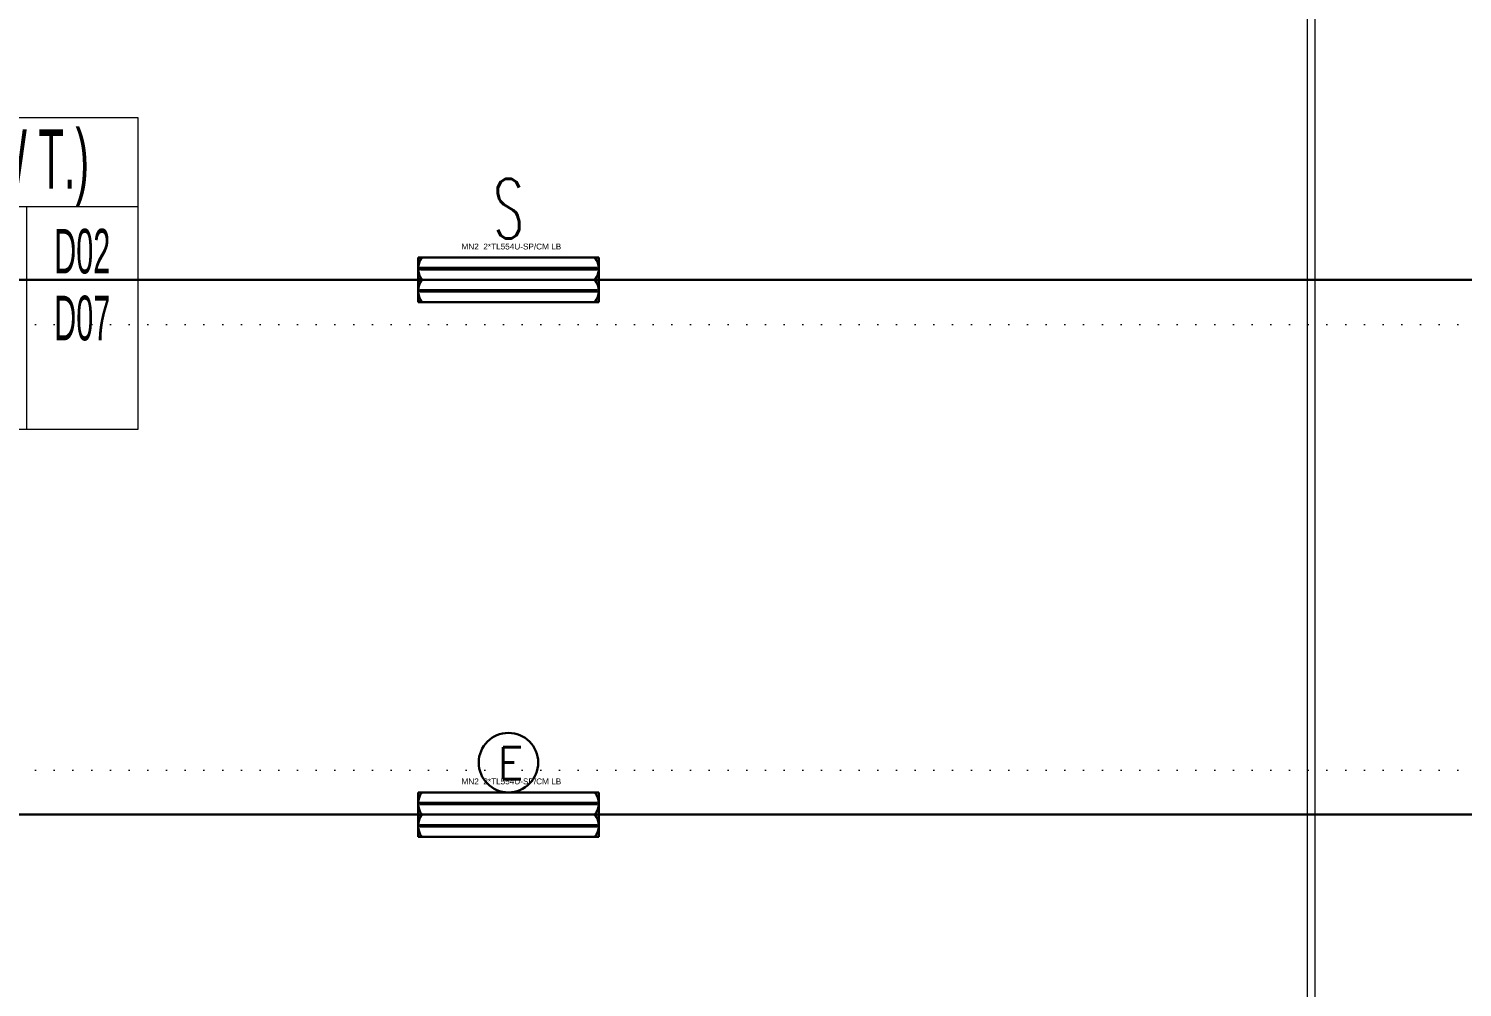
# Model space of a CAD drawing. Header units: metres. Extents: x -13316 to 152404, y -3899 to 30226.
# Drawn here: x 60814 to 61779, y 464 to 1109 of the extents above; entities that cross this region are included whole.
import ezdxf
from ezdxf.enums import TextEntityAlignment as Align

# ---------------------------------------------------------------- set-up
doc = ezdxf.new("R2010")
doc.units = ezdxf.units.M
doc.header["$LTSCALE"] = 100
doc.header["$MEASUREMENT"] = 0
doc.linetypes.add('DOT2', pattern=[0.125, 0, -0.125])
doc.layers.get('0').update_dxf_attribs({"color": 9, "lineweight": 9})
for name, color, linetype, lineweight in [('06D', 9, 'Continuous', 9), ('21_mahal200', 9, 'Continuous', 9), ('E-2x54 W SIVAÜSTÜ FLUORESAN YÜKSEK TAVAN ARMATÜRÜ', 7, 'Continuous', 30), ('E-ACİL AYDINLATMA KİTİ', 7, 'Continuous', 30), ('E-KABLO', 7, 'Continuous', 30), ('E-LINYE', 7, 'Continuous', 30)]:
    doc.layers.add(name, color=color, linetype=linetype, lineweight=lineweight)
doc.styles.add('Arial', font='arial.ttf', dxfattribs={"height": 2.5})
doc.styles.add('E-YAZI', font='txttw.shx')
doc.styles.add('MuuM_TEXT-STANDART', font='ARIALN.TTF')

# ---------------------------------------------------------------- blocks, each defined once
blk = doc.blocks.new('2x54 W SIVAÜSTÜ FLUORESAN YÜKSEK TAVAN ARMATÜRÜ')
at = {"layer": 'E-2x54 W SIVAÜSTÜ FLUORESAN YÜKSEK TAVAN ARMATÜRÜ', "color": 4}
for p, q in [((-60.8, 15), (-60.8, -15)), ((-60.8, 15), (60.8, 15)), ((60.8, 15), (60.8, 0)), ((-60, 0), (-15, 0)), ((15, 0), (60, 0)), ((60.8, 0), (60.8, -15)), ((-60.8, -15), (60.8, -15))]:
    blk.add_line(p, q, dxfattribs=at)
at = {"layer": 'E-2x54 W SIVAÜSTÜ FLUORESAN YÜKSEK TAVAN ARMATÜRÜ', "color": 7}
for p, q in [((-60.8, 0), (60.8, 0)), ((-59.27, 8.01), (59.32, 8.01)), ((-59.16, 7.01), (59.44, 7)), ((-59.27, -6.99), (59.32, -6.99)), ((-59.16, -7.99), (59.44, -8))]:
    blk.add_line(p, q, dxfattribs=at)
for centre in [(-59.23, 7.63), (-59.23, 7.33), (59.36, 7.63), (59.36, 7.33), (-59.23, -7.37), (-59.23, -7.67), (59.36, -7.37), (59.36, -7.67)]:
    blk.add_circle(centre, 0.11, dxfattribs=at)
for centre, radius, start, end in [((-48.66, 7.5), 12.14, 141.85995, 218.14005), ((48.66, 7.5), 12.14, 321.85995, 38.14005), ((-59.12, 7.51), 0.515, 106.86737, 266.76121), ((-59.32, 7.49), 0.519, 289.2244, 84.40418), ((59.47, 7.51), 0.515, 106.86737, 266.76121), ((59.27, 7.49), 0.519, 289.2244, 84.40418), ((-48.66, -7.5), 12.14, 141.85995, 218.14005), ((-59.12, -7.49), 0.515, 106.86737, 266.76121), ((-59.32, -7.51), 0.519, 289.2244, 84.40418), ((48.66, -7.5), 12.14, 321.85995, 38.14005), ((59.47, -7.49), 0.515, 106.86737, 266.76121), ((59.27, -7.51), 0.519, 289.2244, 84.40418)]:
    blk.add_arc(centre, radius, start, end, dxfattribs=at)
at = {"layer": 'E-2x54 W SIVAÜSTÜ FLUORESAN YÜKSEK TAVAN ARMATÜRÜ', "color": 7, "style": 'Arial'}
blk.add_text('MN2  2*TL554U-SP/CM LB', height=3.9508, dxfattribs=at).set_placement((-31.61, 20.4))
blk = doc.blocks.new('100_ACİL AYDINLATMA KİTİ')
at = {"layer": 'E-ACİL AYDINLATMA KİTİ', "color": 3}
blk.add_circle((0, 0), 1.251, dxfattribs=at)
at = {"layer": 'E-ACİL AYDINLATMA KİTİ', "color": 3, "style": 'E-YAZI'}
blk.add_text('E', height=1.34, dxfattribs=at).set_placement((-0.448, -0.694))
blk = doc.blocks.new('p-dilatasyon yeri')
at = {"layer": '06D'}
for points in [[(5355, 80), (5355, 6454.48)], [(5360, 80), (5360, 6452.72)]]:
    blk.add_lwpolyline(points, dxfattribs=at)
blk = doc.blocks.new('0_roomno2')
blk.add_lwpolyline([(19.375, -10.5), (0, -10.5), (0, 0), (19.375, 0)], close=True)
for points in [[(0, -3), (19.375, -3)], [(8.125, -3), (8.125, -10.5)], [(11.875, -3), (11.875, -10.5)], [(15.625, -3), (15.625, -10.5)], [(0, -6.75), (8.125, -6.75)]]:
    blk.add_lwpolyline(points)
at = {"style": 'MuuM_TEXT-STANDART', "width": 0.6}
blk.add_text('H:', height=1.5, dxfattribs=at).set_placement((0.35, -8.608), align=Align.MIDDLE_LEFT)
at = {"style": 'Arial'}
blk.add_attdef('ODANO', (0, 1.17), '', height=2, dxfattribs=at)
blk.add_attdef('MEKANADI', text='', height=2, dxfattribs=at).set_placement((0.35, -3), align=Align.BOTTOM_LEFT)
at = {"style": 'MuuM_TEXT-STANDART', "width": 0.6}
for tag, p in [('YER01', (10, -4.5)), ('TAVAN01', (13.75, -4.5)), ('DUVAR01', (17.5, -4.5)), ('YER02', (10, -6.75)), ('TAVAN02', (13.75, -6.75)), ('DUVAR02', (17.5, -6.75)), ('YER03', (10, -9)), ('TAVAN03', (13.75, -9)), ('DUVAR03', (17.5, -9))]:
    blk.add_attdef(tag, text='', height=1.5, dxfattribs=at).set_placement(p, align=Align.MIDDLE_CENTER)
for tag, p in [('M2', (0.35, -4.875)), ('TEMIZTAVANYUKSEKLIGI', (1.8, -8.608))]:
    blk.add_attdef(tag, text='', height=1.5, dxfattribs=at).set_placement(p, align=Align.MIDDLE_LEFT)
blk = doc.blocks.new('1.bod.mimari1.elk')
at = {"layer": '06D', "linetype": 'DOT2'}
for points in [[(2500, -1650), (2500, -7740, 0.414214), (3100, -8340), (12425, -8340)], [(2800, -1678.64), (2800, -7740, 0.414214), (3100, -8040), (11395.6, -8040)]]:
    blk.add_lwpolyline(points, format="xyb", dxfattribs=at)
blk.add_blockref('p-dilatasyon yeri', (0, -8630))
at = {"layer": '21_mahal200'}
ref = blk.add_blockref('0_roomno2', (4180.05, -7900.75), dxfattribs=dict(at, xscale=20, yscale=20, zscale=20))
ref.add_attrib('ODANO', 'B1-38', (4180.05, -7892.11), dxfattribs={"layer": '0', "height": 40, "style": 'Arial'})
ref.add_attrib('MEKANADI', 'SERVİS MÜDÜR.O.(VW T.)', dxfattribs={"layer": '0', "height": 40, "style": 'Arial', "width": 0.5}).set_placement((4187.05, -7960.75), align=Align.BOTTOM_LEFT)
ref.add_attrib('M2', '##### m2', dxfattribs={"layer": '0', "height": 30, "style": 'MuuM_TEXT-STANDART', "width": 0.6}).set_placement((4187.05, -7998.25), align=Align.MIDDLE_LEFT)
ref.add_attrib('TEMIZTAVANYUKSEKLIGI', '2.40 M', dxfattribs={"layer": '0', "height": 30, "style": 'MuuM_TEXT-STANDART', "width": 0.6}).set_placement((4216.05, -8072.91), align=Align.MIDDLE_LEFT)
ref.add_attrib('YER01', 'Y02', dxfattribs={"layer": '0', "height": 30, "style": 'MuuM_TEXT-STANDART', "width": 0.6}).set_placement((4380.05, -7990.75), align=Align.MIDDLE_CENTER)
ref.add_attrib('TAVAN01', 'T05', dxfattribs={"layer": '0', "height": 30, "style": 'MuuM_TEXT-STANDART', "width": 0.6}).set_placement((4455.05, -7990.75), align=Align.MIDDLE_CENTER)
ref.add_attrib('DUVAR01', 'D02', dxfattribs={"layer": '0', "height": 30, "style": 'MuuM_TEXT-STANDART', "width": 0.6}).set_placement((4530.05, -7990.75), align=Align.MIDDLE_CENTER)
ref.add_attrib('TAVAN02', 'T09', dxfattribs={"layer": '0', "height": 30, "style": 'MuuM_TEXT-STANDART', "width": 0.6}).set_placement((4455.05, -8035.75), align=Align.MIDDLE_CENTER)
ref.add_attrib('DUVAR02', 'D07', dxfattribs={"layer": '0', "height": 30, "style": 'MuuM_TEXT-STANDART', "width": 0.6}).set_placement((4530.05, -8035.75), align=Align.MIDDLE_CENTER)

msp = doc.modelspace()

# ---------------------------------------------------------------- linework, layer by layer
at = {"layer": 'E-KABLO', "color": 6}
for p, q in [((60441.04, 940), (61076.16, 940)), ((61197.76, 940), (61832.87, 940)), ((60441.04, 580), (61076.16, 580)), ((61197.76, 580), (61832.87, 580))]:
    msp.add_line(p, q, dxfattribs=at)

# ---------------------------------------------------------------- block references
at = {"layer": '06D'}
msp.add_blockref('1.bod.mimari1.elk', (56320, 8950), dxfattribs=at)
at = {"layer": 'E-2x54 W SIVAÜSTÜ FLUORESAN YÜKSEK TAVAN ARMATÜRÜ', "color": 6}
for p in [(61136.96, 940), (61136.96, 580)]:
    msp.add_blockref('2x54 W SIVAÜSTÜ FLUORESAN YÜKSEK TAVAN ARMATÜRÜ', p, dxfattribs=at)
at = {"layer": 'E-ACİL AYDINLATMA KİTİ', "xscale": 16, "yscale": 16, "zscale": 16}
msp.add_blockref('100_ACİL AYDINLATMA KİTİ', (61136.96, 615.02), dxfattribs=at)

# ---------------------------------------------------------------- texts
at = {"layer": 'E-LINYE', "color": 3, "linetype": 'Continuous', "style": 'E-YAZI', "width": 0.6}
msp.add_text('S', height=40, dxfattribs=at).set_placement((61136.96, 987.85), align=Align.MIDDLE_CENTER)

doc.saveas('drawing.dxf')
